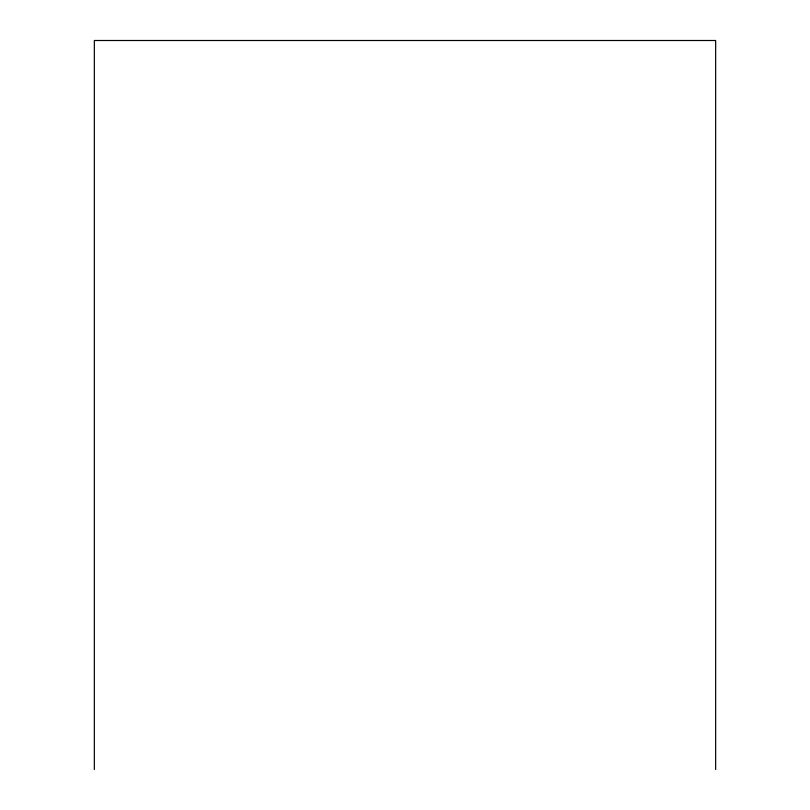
<?xml version="1.0" encoding="UTF-8"?>
<svg xmlns="http://www.w3.org/2000/svg" width="810" height="810" viewBox="0 0 810 810"><rect width="100%" height="100%" fill="white"/><g stroke="black" fill="none" stroke-linecap="round" stroke-linejoin="round"><path stroke-width="1.21" d="M715.655 769.5L715.655 40.5L94.345 40.5L94.345 769.5"/></g></svg>
